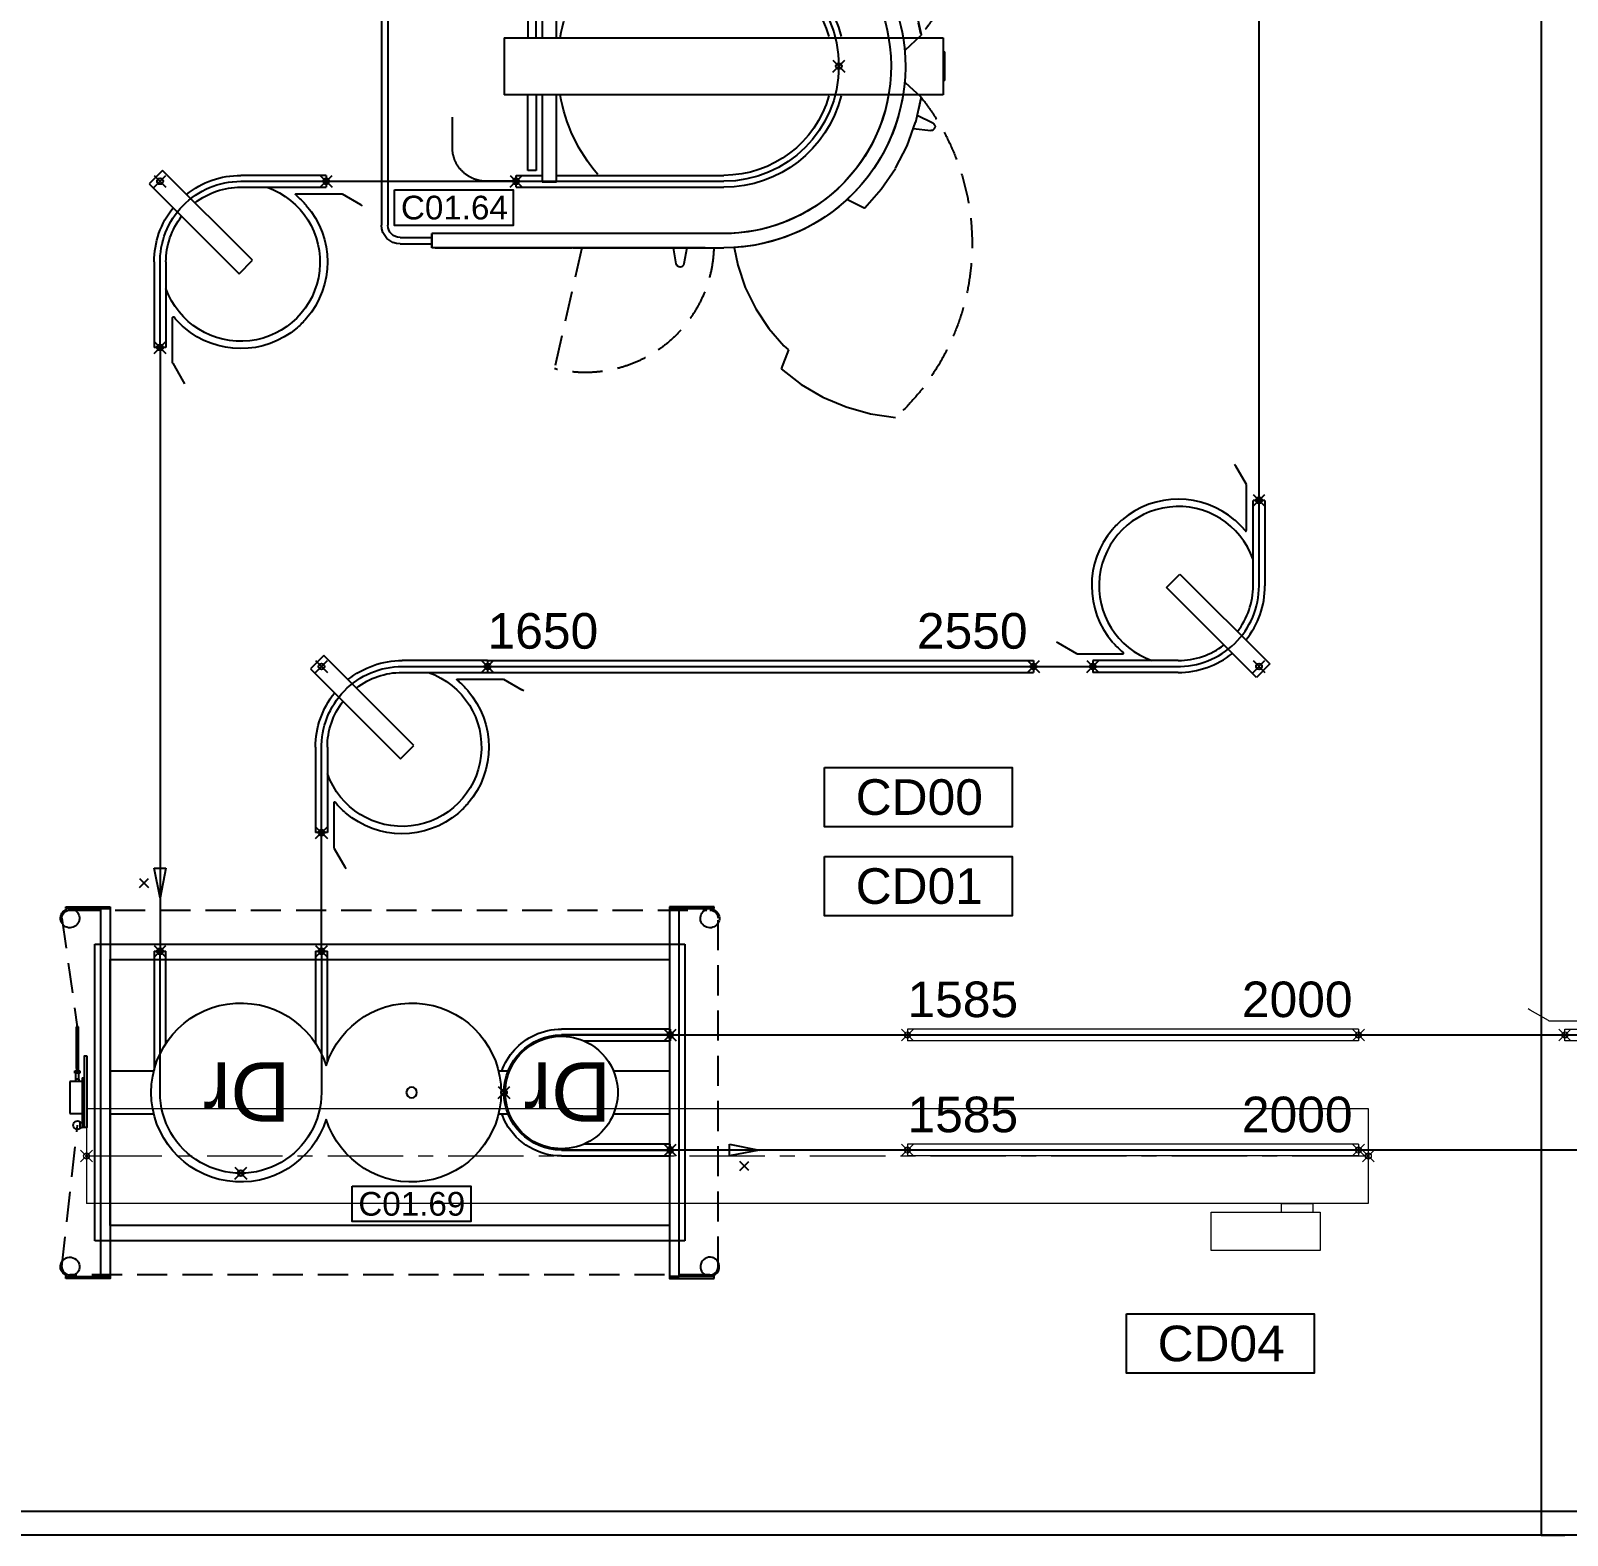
# Model space of a CAD drawing. Extents: x -3873 to 164127, y 7129 to 96529.
# Drawn here: x 62653 to 69127, y 38980 to 45319 of the extents above; entities that cross this region are included whole.
import ezdxf
from ezdxf.enums import TextEntityAlignment as Align

# ---------------------------------------------------------------- set-up
doc = ezdxf.new("R2010")
doc.units = 0
doc.header["$PDMODE"] = 35
doc.header["$PDSIZE"] = 25
doc.linetypes.add('CENTER', pattern=[50.8, 31.75, -6.35, 6.35, -6.35])
doc.linetypes.add('HIDDEN', pattern=[9.525, 6.35, -3.175])
doc.layers.get('0').update_dxf_attribs({"linetype": 'CONTINUOUS'})
for name, color, linetype in [('BUILDING', 2, 'CONTINUOUS'), ('DOORS', 4, 'HIDDEN'), ('KROMEKA', 1, 'CONTINUOUS'), ('LAYOUT', 90, 'CONTINUOUS'), ('LOGISTICS', 3, 'CONTINUOUS'), ('MC_1_2_025', 2, 'CONTINUOUS'), ('POSNR', 4, 'CONTINUOUS')]:
    doc.layers.add(name, color=color, linetype=linetype)
doc.layers.add('LAYOUT Kromeka', color=1, linetype='CONTINUOUS', lineweight=5)
doc.styles.add('015_100', font='arial.ttf', dxfattribs={"height": 150})
doc.styles.add('MEYN_DIM', font='arial.ttf')

# ---------------------------------------------------------------- blocks, each defined once
blk = doc.blocks.new('*U163')
at = {"ltscale": 20}
for p, q in [((-1309.5, 775), (-1309.5, -775)), ((-1269.5, 775), (-1309.5, 775)), ((-1269.5, -775), (-1269.5, 775)), ((1086.5, -775), (1086.5, 775)), ((1086.5, 775), (1126.5, 775)), ((1126.5, 775), (1126.5, -775)), ((-1334.5, 625), (-1334.5, -625)), ((1151.5, 625), (-1334.5, 625)), ((1151.5, -625), (1151.5, 625)), ((-1269.5, 560), (-1269.5, -560)), ((1086.5, 560), (-1269.5, 560)), ((1086.5, -560), (1086.5, 560)), ((631.5, 267.5), (813, 267.5)), ((813, 267.5), (1089, 267.5)), ((1089, 267.5), (1089, 217.5)), ((631.5, 242.5), (1089, 242.5)), ((813, 217.5), (725.6, 217.5)), ((1089, 217.5), (813, 217.5)), ((-1397.5, 127.5), (-1397.5, 147.5)), ((-1397.5, 147.5), (-1388.5, 147.5)), ((-1388.5, -62.5), (-1388.5, 147.5)), ((-1378.5, 147.5), (-1388.5, 147.5)), ((-1440.5, -45.8), (-1440.5, 88.2)), ((-1440.5, 88.2), (-1388.5, 88.2)), ((-1388.5, 127.5), (-1397.5, 127.5)), ((-1269.5, 90), (-1086.1, 90)), ((366.1, 90), (412.3, 90)), ((850.7, 90), (1086.5, 90)), ((-1388.5, -45.8), (-1440.5, -45.8)), ((-1416.7, -56.8), (-1416.7, -45.8)), ((-1400.2, -56.8), (-1416.7, -56.8)), ((-1414.5, -56.8), (-1414.5, -78.8)), ((-1402.5, -56.8), (-1402.5, -78.8)), ((-1400.2, -45.8), (-1400.2, -56.8)), ((-1388.5, -62.5), (-1378.5, -62.5)), ((-1060, 0), (-1060, -595)), ((-380, -595), (-380, 0)), ((-1418.5, -81.8), (-1418.5, -90.7)), ((-1398.5, -81.8), (-1418.5, -81.8)), ((-1418.5, -90.7), (-1398.5, -90.7)), ((-1411.5, -81.8), (-1414.5, -78.8)), ((-1403, -100.8), (-1414, -100.8)), ((-1414, -276.8), (-1414, -100.8)), ((-1412.5, -100.8), (-1412.5, -90.7)), ((-1402.5, -78.8), (-1405.5, -81.8)), ((-1404.5, -100.8), (-1404.5, -90.7)), ((-1403, -100.8), (-1403, -276.8)), ((-1398.5, -90.7), (-1398.5, -81.8)), ((-1086.1, -90), (-1269.5, -90)), ((-1085, -595), (-1085, -94.4)), ((-355, -126.9), (-355, -595)), ((412.3, -90), (366.1, -90)), ((1086.5, -90), (850.7, -90)), ((-1035, -207.1), (-1035, -595)), ((-405, -595), (-405, -207.1)), ((1089, -242.5), (631.5, -242.5)), ((725.6, -217.5), (753, -217.5)), ((753, -217.5), (1089, -217.5)), ((1089, -267.5), (1089, -217.5)), ((-1403, -276.8), (-1414, -276.8)), ((753, -267.5), (631.5, -267.5)), ((1089, -267.5), (753, -267.5)), ((-1269.5, -560), (1086.5, -560)), ((-1334.5, -625), (1151.5, -625)), ((-1085, -595), (-1035, -595)), ((-405, -595), (-355, -595)), ((-1457, -775), (-1457, -783)), ((-1269.5, -775), (-1457, -775)), ((-1309.5, -775), (-1269.5, -775)), ((-1269.5, -783), (-1269.5, -775)), ((1086.5, -783), (1086.5, -775)), ((1086.5, -775), (1274, -775)), ((1126.5, -775), (1086.5, -775)), ((1274, -775), (1274, -783)), ((-1457, -783), (-1269.5, -783)), ((1274, -783), (1086.5, -783))]:
    blk.add_line(p, q, dxfattribs=at)
at = {"color": 4, "linetype": 'HIDDEN', "ltscale": 20}
for p, q in [((1291, 734), (1291, -734)), ((-1439.5, -768.5), (1244, -768.5))]:
    blk.add_line(p, q, dxfattribs=at)
at = {"color": 5, "ltscale": 20}
for p, q in [((1382.7, 328.7), (1420.2, 291.2)), ((1420.2, 328.7), (1382.7, 291.2)), ((1464, 242.5), (1339, 267.5)), ((1339, 267.5), (1339, 217.5)), ((1339, 217.5), (1464, 242.5)), ((-1060, -820), (-1085, -945)), ((-1035, -945), (-1060, -820)), ((-1146.2, -901.2), (-1108.7, -863.7)), ((-1146.2, -863.7), (-1108.7, -901.2)), ((-1085, -945), (-1035, -945))]:
    blk.add_line(p, q, dxfattribs=at)
at = {"ltscale": 20}
for points in [[(-1457, 783), (-1457, 775), (-1269.5, 775), (-1269.5, 783), (-1457, 783)], [(1274, 783), (1274, 775), (1086.5, 775), (1086.5, 783), (1274, 783)], [(-1368.5, -155), (-1368.5, 147.5), (-1378.5, 147.5), (-1378.5, -155), (-1368.5, -155)]]:
    blk.add_lwpolyline(points, dxfattribs=at)
for points in [[(-1452, 772, 0.595577), (-1464.5, 702.8)], [(-1449.7, 695.3, 0.97026), (-1427, 772)], [(1266.7, 695.3, -0.970262), (1244, 772)], [(1269, 772, -0.595576), (1281.5, 702.8)], [(-1464.5, 702.8, 0.007284), (-1463.6, 702.1)], [(-1463.6, 702.1, 0.082228), (-1452, 696)], [(-1452, 696, 0.015092), (-1449.7, 695.3)], [(1269, 696, -0.015091), (1266.7, 695.3)], [(1280.6, 702.1, -0.082229), (1269, 696)], [(1281.5, 702.8, -0.007283), (1280.6, 702.1)], [(-1427, -772, 3.945277), (-1464.5, -765.2)], [(-1464.5, -765.2, 0.007284), (-1463.6, -765.9)], [(-1463.6, -765.9, 0.082228), (-1452, -772)]]:
    blk.add_lwpolyline(points, format="xyb", dxfattribs=at)
at = {"color": 4, "ltscale": 20}
for points in [[(-1474, 734, -0.414217), (-1439.5, 768.5)], [(1256.5, 768.5, -0.414217), (1291, 734)], [(-1474, -734, 0.414216), (-1439.5, -768.5)]]:
    blk.add_lwpolyline(points, format="xyb", dxfattribs=at)
at = {"color": 4, "linetype": 'HIDDEN', "ltscale": 20}
for points in [[(-1474, 734), (-1407.5, 137.5)], [(1256.5, 768.5), (-1439.5, 768.5)], [(-1474, -734), (-1408.5, -276.8)]]:
    blk.add_lwpolyline(points, dxfattribs=at)
at = {"ltscale": 20}
blk.add_circle((0, 0), 22.5, dxfattribs=at)
for centre, radius, start, end in [((-720, 0), 377, 17.27175, 342.7282), ((-720, 0), 340, 359.99997, 180.00003), ((0, 0), 377, 197.2718, 162.72825), ((631.5, 0), 267.5, 90.00002, 150.79711), ((631.5, 0), 242.5, 90, 270), ((631.5, 0), 237, 22.31796, 202.31802), ((-1407.5, 137.5), 18, 33.74875, 326.25168), ((631.5, 0), 267.5, 150.79711, 160.3394), ((631.5, 0), 237, 300.84104, 22.31796), ((631.5, 0), 267.5, 199.66067, 244.89368), ((631.5, 0), 237, 202.31802, 241.3862), ((631.5, 0), 237, 241.3862, 300.84104), ((631.5, 0), 267.5, 244.89368, 269.99998), ((1256.5, -734), 40, 308.68224, 251.79018), ((1256.5, -734), 40, 288.20977, 307.01296), ((1256.5, -734), 40, 307.0124, 308.68151)]:
    blk.add_arc(centre, radius, start, end, dxfattribs=at)
at = {"color": 4, "ltscale": 20}
blk.add_arc((1256.5, -734), 34.5, 269.99976, 0.00024, dxfattribs=at)
at = {"color": 5, "ltscale": 20}
for p in [(-720, 340), (1089, 242.5), (389, 0), (1089, -242.5), (-1060, -595), (-380, -595)]:
    blk.add_point(p, dxfattribs=at)
at = {"layer": 'POSNR', "color": 4, "linetype": 'Continuous'}
blk.add_lwpolyline([(-251.2, 394), (248.8, 394), (248.8, 544), (-251.2, 544)], close=True, dxfattribs=at)
at = {"color": 3, "ltscale": 20, "style": '015_100', "flags": 8}
for tag, p in [('DR1', (-910.9, -126.9)), ('DR2', (440.6, -126.9))]:
    blk.add_attdef(tag, p, '', height=250, dxfattribs=at)
at = {"layer": 'POSNR', "color": 4, "linetype": 'Continuous', "style": '015_100', "flags": 8}
blk.add_attdef('C01.69', text='', height=100, dxfattribs=at).set_placement((0.6, 469), align=Align.MIDDLE)
blk = doc.blocks.new('evisceration_io_birdwash_ECP_20d')
for p, q in [((674.8, 1317.9), (662.8, 1250)), ((719.2, 1250), (707.2, 1317.9)), ((-488.5, 1233.5), (-355, 1233.5)), ((-488.5, 1206.6), (-355, 1206.6)), ((-567, -185), (-567, 1155)), ((-540.1, -185), (-540.1, 1155)), ((1463.7, 1082.4), (1393.7, 1047.3)), ((1469.2, 1081.4), (1538.2, 1003.7)), ((1538.8, 1003), (1598.4, 915.9)), ((1598.8, 915.1), (1647, 821.1)), ((1647.3, 820.3), (1683.2, 721)), ((1673.5, 748), (1746.8, 756)), ((1683.5, 720.2), (1706.3, 618.3)), ((1755.9, 724.8), (1689.7, 692.2)), ((1705.7, 620.9), (1695.4, 666.8)), ((1696.4, 663.8), (1698.4, 654.9)), ((1638.8, 553.1), (1704.9, 613.9)), ((1705.7, 620.9), (1705.8, 620.6)), ((1638.8, 416.9), (1704.9, 356.1)), ((1683.5, 249.8), (1706.3, 351.7)), ((1705.7, 349.1), (1695.4, 303.2)), ((1705.7, 349.1), (1705.8, 349.4)), ((1755.9, 245.2), (1689.7, 277.8)), ((1696.4, 306.2), (1698.4, 315.1)), ((1647.3, 149.7), (1683.2, 249)), ((1673.5, 222), (1746.8, 214)), ((1598.8, 54.9), (1647, 148.9)), ((1538.8, -33), (1598.4, 54.1)), ((1469.2, -111.4), (1538.2, -33.7)), ((1463.7, -112.4), (1393.7, -77.3)), ((-355, -236.5), (-488.5, -236.5)), ((-355, -263.4), (-488.5, -263.4)), ((674.8, -347.9), (662.8, -280)), ((719.2, -280), (707.2, -347.9))]:
    blk.add_line(p, q)
at = {"ltscale": 20}
for p, q in [((-355, 1250.2), (-355, 1189.9)), ((797, 1250.2), (-355, 1250.2)), ((-340.4, 1250), (-355, 1250)), ((-355, 1190), (-355, 1250)), ((-355, 1246.3), (-355, 1193.8)), ((-340.4, 1250), (237, 1250)), ((240, 1250), (875, 1250)), ((860.4, 1189.9), (-355, 1189.9)), ((0, 995), (875, 995)), ((0, 995), (0, 945)), ((170, 973), (110, 973)), ((110, 605), (110, 973)), ((170, 973), (170, 605)), ((-243.9, 906.8), (-245.3, 904.7)), ((-242.5, 908.8), (-243.9, 906.8)), ((-241.1, 910.9), (-242.5, 908.8)), ((-239.6, 912.9), (-241.1, 910.9)), ((-238, 914.9), (-239.6, 912.9)), ((-236.5, 916.8), (-238, 914.9)), ((-234.9, 918.8), (-236.5, 916.8)), ((-233.3, 920.7), (-234.9, 918.8)), ((-231.6, 922.5), (-233.3, 920.7)), ((-229.9, 924.4), (-231.6, 922.5)), ((-228.2, 926.2), (-229.9, 924.4)), ((-226.4, 928), (-228.2, 926.2)), ((-224.6, 929.7), (-226.4, 928)), ((-222.8, 931.5), (-224.6, 929.7)), ((-221, 933.2), (-222.8, 931.5)), ((-219.1, 934.8), (-221, 933.2)), ((-217.2, 936.4), (-219.1, 934.8)), ((-215.3, 938), (-217.2, 936.4)), ((-213.3, 939.6), (-215.3, 938)), ((-211.3, 941.1), (-213.3, 939.6)), ((-209.3, 942.6), (-211.3, 941.1)), ((-207.3, 944.1), (-209.3, 942.6)), ((-205.2, 945.5), (-207.3, 944.1)), ((-203.1, 946.9), (-205.2, 945.5)), ((-201, 948.2), (-203.1, 946.9)), ((-198.9, 949.5), (-201, 948.2)), ((-196.7, 950.8), (-198.9, 949.5)), ((-194.5, 952), (-196.7, 950.8)), ((-192.3, 953.2), (-194.5, 952)), ((-190.1, 954.4), (-192.3, 953.2)), ((-187.9, 955.5), (-190.1, 954.4)), ((-185.6, 956.6), (-187.9, 955.5)), ((-183.3, 957.6), (-185.6, 956.6)), ((-181, 958.6), (-183.3, 957.6)), ((-178.7, 959.6), (-181, 958.6)), ((-176.4, 960.5), (-178.7, 959.6)), ((-174.1, 961.3), (-176.4, 960.5)), ((-171.7, 962.2), (-174.1, 961.3)), ((-169.3, 963), (-171.7, 962.2)), ((-166.9, 963.7), (-169.3, 963)), ((-164.5, 964.4), (-166.9, 963.7)), ((-162.1, 965.1), (-164.5, 964.4)), ((-159.7, 965.7), (-162.1, 965.1)), ((-157.3, 966.3), (-159.7, 965.7)), ((-154.8, 966.9), (-157.3, 966.3)), ((-152.4, 967.4), (-154.8, 966.9)), ((-149.9, 967.8), (-152.4, 967.4)), ((-147.4, 968.2), (-149.9, 967.8)), ((-145, 968.6), (-147.4, 968.2)), ((-142.5, 968.9), (-145, 968.6)), ((-140, 969.2), (-142.5, 968.9)), ((-137.5, 969.5), (-140, 969.2)), ((-135, 969.7), (-137.5, 969.5)), ((-132.5, 969.8), (-135, 969.7)), ((-130, 969.9), (-132.5, 969.8)), ((-127.5, 970), (-130, 969.9)), ((-125, 970), (-127.5, 970)), ((0, 970), (-125, 970)), ((0, 970), (875, 970)), ((0, 945), (110, 945)), ((50, 925), (50, 605)), ((85, 925), (50, 925)), ((85, 605), (85, 925)), ((170, 945), (875, 945)), ((-267.4, 844), (-267.7, 841.5)), ((-267.1, 846.5), (-267.4, 844)), ((-266.7, 849), (-267.1, 846.5)), ((-266.3, 851.5), (-266.7, 849)), ((-265.8, 853.9), (-266.3, 851.5)), ((-265.3, 856.4), (-265.8, 853.9)), ((-264.8, 858.8), (-265.3, 856.4)), ((-264.2, 861.3), (-264.8, 858.8)), ((-263.6, 863.7), (-264.2, 861.3)), ((-262.9, 866.1), (-263.6, 863.7)), ((-262.2, 868.5), (-262.9, 866.1)), ((-261.4, 870.9), (-262.2, 868.5)), ((-260.6, 873.3), (-261.4, 870.9)), ((-259.8, 875.6), (-260.6, 873.3)), ((-258.9, 878), (-259.8, 875.6)), ((-258, 880.3), (-258.9, 878)), ((-257, 882.6), (-258, 880.3)), ((-256, 884.9), (-257, 882.6)), ((-255, 887.2), (-256, 884.9)), ((-253.9, 889.4), (-255, 887.2)), ((-252.8, 891.7), (-253.9, 889.4)), ((-251.7, 893.9), (-252.8, 891.7)), ((-250.5, 896.1), (-251.7, 893.9)), ((-249.2, 898.3), (-250.5, 896.1)), ((-248, 900.4), (-249.2, 898.3)), ((-246.7, 902.6), (-248, 900.4)), ((-245.3, 904.7), (-246.7, 902.6)), ((-268.3, 834.1), (-268.4, 831.6)), ((-268.4, 831.6), (-268.4, 829.1)), ((-268.4, 829.1), (-268.4, 826.5)), ((-268.4, 826.5), (-268.4, 699.5)), ((-268.1, 836.6), (-268.3, 834.1)), ((-267.9, 839.1), (-268.1, 836.6)), ((-267.7, 841.5), (-267.9, 839.1)), ((1800, 605), (-50, 605)), ((-50, 365), (-50, 605)), ((1800, 365), (1800, 605)), ((1806, 545), (1800, 545)), ((1806, 545), (1806, 425)), ((1800, 425), (1806, 425)), ((-50, 365), (1800, 365)), ((50, 45), (50, 365)), ((85, 365), (85, 45)), ((110, -3), (110, 365)), ((170, 365), (170, -3)), ((-268.4, 143.5), (-268.4, 270.5)), ((-268.4, 140.9), (-268.4, 143.5)), ((-268.4, 138.4), (-268.4, 140.9)), ((-268.3, 135.9), (-268.4, 138.4)), ((-268.1, 133.4), (-268.3, 135.9)), ((-267.9, 130.9), (-268.1, 133.4)), ((-267.7, 128.5), (-267.9, 130.9)), ((-267.4, 126), (-267.7, 128.5)), ((-267.1, 123.5), (-267.4, 126)), ((-266.7, 121), (-267.1, 123.5)), ((-266.3, 118.5), (-266.7, 121)), ((-265.8, 116.1), (-266.3, 118.5)), ((-265.3, 113.6), (-265.8, 116.1)), ((-264.8, 111.2), (-265.3, 113.6)), ((-264.2, 108.7), (-264.8, 111.2)), ((-263.6, 106.3), (-264.2, 108.7)), ((-262.9, 103.9), (-263.6, 106.3)), ((-262.2, 101.5), (-262.9, 103.9)), ((-261.4, 99.1), (-262.2, 101.5)), ((-260.6, 96.7), (-261.4, 99.1)), ((-259.8, 94.4), (-260.6, 96.7)), ((-258.9, 92), (-259.8, 94.4)), ((-258, 89.7), (-258.9, 92)), ((-257, 87.4), (-258, 89.7)), ((-256, 85.1), (-257, 87.4)), ((-255, 82.8), (-256, 85.1)), ((-253.9, 80.6), (-255, 82.8)), ((-252.8, 78.3), (-253.9, 80.6)), ((-251.7, 76.1), (-252.8, 78.3)), ((-250.5, 73.9), (-251.7, 76.1)), ((-249.2, 71.7), (-250.5, 73.9)), ((-248, 69.6), (-249.2, 71.7)), ((-246.7, 67.4), (-248, 69.6)), ((-245.3, 65.3), (-246.7, 67.4)), ((-243.9, 63.2), (-245.3, 65.3)), ((-242.5, 61.2), (-243.9, 63.2)), ((-241.1, 59.1), (-242.5, 61.2)), ((-239.6, 57.1), (-241.1, 59.1)), ((-238, 55.1), (-239.6, 57.1)), ((-236.5, 53.2), (-238, 55.1)), ((-234.9, 51.2), (-236.5, 53.2)), ((-233.3, 49.3), (-234.9, 51.2)), ((-231.6, 47.5), (-233.3, 49.3)), ((-229.9, 45.6), (-231.6, 47.5)), ((-228.2, 43.8), (-229.9, 45.6)), ((-226.4, 42), (-228.2, 43.8)), ((-224.6, 40.3), (-226.4, 42)), ((-222.8, 38.5), (-224.6, 40.3)), ((-221, 36.8), (-222.8, 38.5)), ((-219.1, 35.2), (-221, 36.8)), ((-217.2, 33.6), (-219.1, 35.2)), ((-215.3, 32), (-217.2, 33.6)), ((-213.3, 30.4), (-215.3, 32)), ((-211.3, 28.9), (-213.3, 30.4)), ((-209.3, 27.4), (-211.3, 28.9)), ((-207.3, 25.9), (-209.3, 27.4)), ((-205.2, 24.5), (-207.3, 25.9)), ((-203.1, 23.1), (-205.2, 24.5)), ((-201, 21.8), (-203.1, 23.1)), ((-198.9, 20.5), (-201, 21.8)), ((-196.7, 19.2), (-198.9, 20.5)), ((-194.5, 18), (-196.7, 19.2)), ((-192.3, 16.8), (-194.5, 18)), ((-190.1, 15.6), (-192.3, 16.8)), ((-187.9, 14.5), (-190.1, 15.6)), ((-185.6, 13.4), (-187.9, 14.5)), ((-183.3, 12.4), (-185.6, 13.4)), ((-181, 11.4), (-183.3, 12.4)), ((-178.7, 10.4), (-181, 11.4)), ((-176.4, 9.5), (-178.7, 10.4)), ((-174.1, 8.7), (-176.4, 9.5)), ((-171.7, 7.8), (-174.1, 8.7)), ((-169.3, 7), (-171.7, 7.8)), ((-166.9, 6.3), (-169.3, 7)), ((-164.5, 5.6), (-166.9, 6.3)), ((-162.1, 4.9), (-164.5, 5.6)), ((-159.7, 4.3), (-162.1, 4.9)), ((-157.3, 3.7), (-159.7, 4.3)), ((-154.8, 3.1), (-157.3, 3.7)), ((-152.4, 2.6), (-154.8, 3.1)), ((-149.9, 2.2), (-152.4, 2.6)), ((-147.4, 1.8), (-149.9, 2.2)), ((-145, 1.4), (-147.4, 1.8)), ((-142.5, 1.1), (-145, 1.4)), ((-140, 0.8), (-142.5, 1.1)), ((-137.5, 0.5), (-140, 0.8)), ((-135, 0.3), (-137.5, 0.5)), ((-132.5, 0.2), (-135, 0.3)), ((-130, 0.1), (-132.5, 0.2)), ((-127.5, 0), (-130, 0.1)), ((-125, 0), (-127.5, 0)), ((0, 0), (-125, 0)), ((110, 25), (0, 25)), ((0, 25), (0, -25)), ((85, 45), (50, 45)), ((905.1, 26), (170, 25)), ((875, 0), (0, 0)), ((905.1, -24.1), (0, -25)), ((170, -3), (110, -3)), ((-355, -280.1), (-355, -219.8)), ((-355, -280), (-355, -220)), ((875, -220), (-355, -220)), ((-355, -223.7), (-355, -276.2)), ((875, -280.1), (-355, -280.1))]:
    blk.add_line(p, q, dxfattribs=at)
at = {"color": 5, "linetype": 'Continuous', "ltscale": 20}
for p, q in [((-356.2, 86.2), (-318.8, 48.7)), ((-318.8, 86.2), (-356.2, 48.7)), ((-275, 0), (-400, 25)), ((-400, 25), (-400, -25)), ((-400, -25), (-275, 0))]:
    blk.add_line(p, q, dxfattribs=at)
for centre, radius, start, end in [((691, 1315), 16.5, 10, 170), ((-488.5, 1155), 78.5, 90.00001, 180), ((-488.5, 1155), 51.6, 90.00001, 180), ((1465.7, 1078.3), 4.65, 41.625, 116.625), ((1748.6, 739.6), 16.5, 296.25, 96.25), ((1701.7, 617.3), 4.65, 312.625, 12.625), ((1701.7, 352.7), 4.65, 347.375, 47.375), ((1748.6, 230.4), 16.5, 263.75, 63.75), ((1465.7, -108.3), 4.65, 243.375, 318.375), ((-488.5, -185), 78.5, 180, 270.00001), ((-488.5, -185), 51.6, 180, 270.00001), ((691, -345), 16.5, 189.99998, 349.99998)]:
    blk.add_arc(centre, radius, start, end)
at = {"ltscale": 20}
for radius, start, end in [(765, 350.97513, 90), (765, 37.50313, 90), (705, 350.19978, 91.1826), (705, 9.80022, 90), (510, 14.18762, 90), (700, 139.2913, 170.12913), (485, 270, 89.99999), (460, 15.76777, 90), (765, 9.02487, 37.50313), (700, 189.8709, 220.70882), (705, 270, 350.19978), (510, 273.38912, 345.81236), (460, 273.75802, 344.23221), (765, 322.49687, 350.97513), (765, 270, 322.49687)]:
    blk.add_arc((875, 485), radius, start, end, dxfattribs=at)
at = {"color": 5, "linetype": 'Continuous', "ltscale": 20}
for p in [(0, 970), (1360, 485), (0, 0)]:
    blk.add_point(p, dxfattribs=at)
at = {"layer": 'DOORS', "color": 4, "linetype": 'HIDDEN', "ltscale": 20}
for points in [[(918.9, 1248.7), (933.8, 1323.6), (965.7, 1417.8), (1009.7, 1507.3), (1065.1, 1590.3), (1128.6, 1663.5), (1148.2, 1680.7), (1116.6, 1759.5), (1201, 1825.5), (1293, 1879.2), (1391, 1920.8), (1493.2, 1949.6), (1599, 1965.4)], [(276.8, 1250), (162, 1759.7)], [(276.8, -280), (162, -789.7)], [(918.9, -278.7), (933.8, -353.6), (965.7, -447.8), (1009.7, -537.3), (1065.1, -620.3), (1128.6, -693.5), (1148.2, -710.7), (1116.6, -789.5), (1201, -855.5), (1293, -909.2), (1391, -950.8), (1493.2, -979.6), (1599, -995.4)]]:
    blk.add_lwpolyline(points, dxfattribs=at)
for centre, radius, start, end in [((928, 1233.1), 993.2, 320.77205, 47.50422), ((292.5, 1235), 540.7, 1.60546, 103.96955), ((928, -263.1), 993.2, 312.49578, 39.22795), ((292.5, -265), 540.7, 256.03045, 358.39454)]:
    blk.add_arc(centre, radius, start, end, dxfattribs=at)
at = {"layer": 'POSNR', "color": 4, "linetype": 'Continuous'}
blk.add_lwpolyline([(-511.7, 1005.7), (-11.7, 1005.7), (-11.7, 1155.7), (-511.7, 1155.7)], close=True, dxfattribs=at)
at = {"layer": 'POSNR', "color": 4, "linetype": 'Continuous', "style": '015_100', "flags": 8}
blk.add_attdef('C01.64', text='', height=100, dxfattribs=at).set_placement((-259.9, 1080.7), align=Align.MIDDLE)
blk = doc.blocks.new('general_wheeld_90_680b')
at = {"ltscale": 10}
for p, q in [((53.4, 766.9), (98, 844.2)), ((98, 844.2), (103, 852.9)), ((53, 765.5), (53, 573.3)), ((25, 700), (-25, 700)), ((-25, 340), (-25, 700)), ((25, 340), (25, 700)), ((99.7, 614.7), (100.5, 615.4)), ((100.5, 615.4), (101.5, 616.3)), ((577.2, 617.5), (577.9, 616.8)), ((578.6, 616.2), (577.9, 616.8)), ((65, 580), (57.6, 571.6)), ((65.7, 580.8), (65, 580)), ((616.2, 578.6), (616.8, 577.9)), ((616.8, 577.9), (617.5, 577.2)), ((-46, 10.6), (332.9, 389.5)), ((332.9, 389.5), (389.5, 332.9)), ((389.5, 332.9), (10.6, -46)), ((571.6, 57.6), (580, 65)), ((580.8, 65.7), (580, 65)), ((614.7, 99.7), (615.4, 100.5)), ((616.3, 101.5), (615.4, 100.5)), ((766.9, 53.4), (844.2, 98)), ((852.9, 103), (844.2, 98)), ((10.6, -46), (-46, 10.6)), ((340, 25), (700, 25)), ((573.3, 53), (765.5, 53)), ((700, -25), (700, 25)), ((700, -25), (340, -25))]:
    blk.add_line(p, q, dxfattribs=at)
blk.add_lwpolyline([(0, 700), (0.1, 348, 0.421122), (340, 0), (700, 0)], format="xyb", dxfattribs=at)
for centre, radius, start, end in [((55.6, 765.5), 2.65, 149.99894, 179.99878), ((340, 340), 334, 289.4394, 160.56062), ((340, 340), 365, 49.47833, 130.79493), ((340, 340), 365, 131.175, 138.73049), ((340, 340), 365, 40.82875, 49.17124), ((55.6, 573.3), 2.65, 180.00206, 318.8858), ((340, 340), 365, 319.20506, 40.52169), ((340, 340), 365, 180, 218.70838), ((340, 340), 315, 180, 217.70466), ((340, 340), 315, 232.29536, 270), ((340, 340), 365, 311.26951, 318.825), ((340, 340), 365, 231.29163, 270), ((573.3, 55.6), 2.65, 131.11396, 270.00038), ((765.5, 55.6), 2.65, 269.99985, 300.00196)]:
    blk.add_arc(centre, radius, start, end, dxfattribs=at)
at = {"color": 5, "ltscale": 10}
for p in [(0, 700), (0, 0), (700, 0)]:
    blk.add_point(p, dxfattribs=at)
blk = doc.blocks.new('updown_850_850_900_2300')
at = {"linetype": 'Continuous', "ltscale": 20}
for p, q in [((0, 25), (0, -25)), ((0, 25), (2300, 25)), ((2300, 25), (2300, -25)), ((0, -25), (2300, -25))]:
    blk.add_line(p, q, dxfattribs=at)
at = {"color": 5, "linetype": 'Continuous', "ltscale": 20}
for p in [(0, 0), (2300, 0)]:
    blk.add_point(p, dxfattribs=at)
at = {"color": 4, "linetype": 'Continuous', "ltscale": 20, "style": 'MEYN_DIM', "flags": 4}
blk.add_attdef('000', text='', height=150, dxfattribs=at).set_placement((0, 225), align=Align.TOP_LEFT)
blk.add_attdef('000', text='', height=150, dxfattribs=at).set_placement((2275, 225), align=Align.TOP_RIGHT)
at = {"color": 3, "linetype": 'Continuous', "ltscale": 20, "style": '015_100', "flags": 9}
blk.add_attdef('BLOCK', (-1081.7, 0), '', height=150, dxfattribs=at)
blk = doc.blocks.new('general_wheeld_90_388b')
at = {"ltscale": 10}
for p, q in [((105.1, 645.8), (110.1, 654.5)), ((60.5, 568.5), (105.1, 645.8)), ((60.1, 567.2), (60.1, 374.1)), ((-25, 194), (-25, 500)), ((-25, 500), (25, 500)), ((25, 500), (25, 192.8)), ((115.7, 398.5), (116.7, 398.9)), ((116.7, 398.9), (117.6, 399.3)), ((60.1, 374.1), (60.1, 372.9)), ((72.1, 375.9), (64.2, 370.7)), ((72.9, 376.5), (72.1, 375.9)), ((327.4, 367.7), (328.1, 367.1)), ((328.9, 366.5), (328.1, 367.1)), ((366.5, 328.9), (367.1, 328.1)), ((367.1, 328.1), (367.7, 327.4)), ((-43.2, 2.1), (188.3, 233.6)), ((188.3, 233.6), (233.6, 188.3)), ((233.6, 188.3), (2.1, -43.2)), ((378.7, 151.2), (377.5, 151.6)), ((370.7, 64.2), (375.9, 72.1)), ((376.5, 72.9), (375.9, 72.1)), ((398.5, 115.7), (398.9, 116.7)), ((399.3, 117.7), (398.9, 116.7)), ((568.5, 60.5), (645.8, 105.1)), ((654.5, 110.1), (645.8, 105.1)), ((2.1, -43.2), (-43.2, 2.1)), ((14.1, 14.1), (-14.1, -14.1)), ((-9.8, 9.8), (9.8, -9.8)), ((500, 25), (195.2, 25)), ((291, 32.6), (291.8, 31.5)), ((372.9, 60.1), (374.1, 60.1)), ((374.1, 60.1), (567.2, 60.1)), ((500, -25), (500, 25)), ((194, -25), (500, -25))]:
    blk.add_line(p, q, dxfattribs=at)
blk.add_lwpolyline([(0, 500), (0, 194, 0.414214), (194, 0), (500, 0)], format="xyb", dxfattribs=at)
for centre, radius, start, end in [((62.7, 567.2), 2.65, 149.99944, 179.99942), ((194, 194), 219, 110.94402, 123.55961), ((194, 194), 219, 52.4767, 110.39883), ((194, 194), 189.6, 296.95658, 153.04349), ((62.7, 372.9), 2.65, 179.9993, 303.82178), ((194, 194), 219, 38.03515, 51.96486), ((194, 194), 219, 339.60117, 37.5233), ((194, 194), 219, 179.99999, 216.59795), ((194, 194), 169, 180.41892, 214.08553), ((194, 194), 219, 326.44039, 339.05598), ((194, 194), 219, 233.40208, 269.98423), ((194, 194), 169, 235.91453, 270.42111), ((372.9, 62.7), 2.65, 146.17809, 270.00021), ((567.2, 62.7), 2.65, 269.99985, 300.00085)]:
    blk.add_arc(centre, radius, start, end, dxfattribs=at)
at = {"color": 5, "ltscale": 10}
for p in [(0, 500), (0, 0), (500, 0)]:
    blk.add_point(p, dxfattribs=at)
blk = doc.blocks.new('updown_850_2000_500_1900')
at = {"linetype": 'Continuous', "ltscale": 20}
for p, q in [((0, 25), (0, -25)), ((1900, 25), (0, 25)), ((1900, 25), (1900, -25)), ((1900, -25), (0, -25))]:
    blk.add_line(p, q, dxfattribs=at)
at = {"color": 5, "linetype": 'Continuous', "ltscale": 20}
for p in [(0, 0), (1900, 0)]:
    blk.add_point(p, dxfattribs=at)
at = {"color": 4, "linetype": 'Continuous', "ltscale": 20, "style": 'MEYN_DIM', "flags": 4}
blk.add_attdef('000', text='', height=150, dxfattribs=at).set_placement((0, 225), align=Align.TOP_LEFT)
blk.add_attdef('000', text='', height=150, dxfattribs=at).set_placement((1875, 225), align=Align.TOP_RIGHT)
at = {"color": 3, "linetype": 'Continuous', "ltscale": 20, "style": '015_100', "flags": 9}
blk.add_attdef('BLOCK', (-1380, 0), '', height=150, dxfattribs=at)
blk = doc.blocks.new('_KROMEKA_POSNR')
at = {"layer": 'KROMEKA', "linetype": 'Continuous'}
blk.add_lwpolyline([(-3.992, -1.25), (3.912, -1.25), (3.912, 1.25), (-3.992, 1.25)], close=True, dxfattribs=at)
at = {"layer": 'KROMEKA', "linetype": 'Continuous', "style": '015_100'}
blk.add_attdef('POSNR', text='', height=1.5, dxfattribs=at).set_placement((0, 0), align=Align.MIDDLE)
blk = doc.blocks.new('*U396')
at = {"ltscale": 10}
for p, q in [((5934, 136.5), (6066, 136.5)), ((900, -300), (900, 100)), ((6300, 100), (900, 100)), ((6300, -300), (6300, 100)), ((900, -300), (6300, -300))]:
    blk.add_line(p, q, dxfattribs=at)
blk.add_lwpolyline([(6097.5, 136.5), (6097.5, 298.5), (5638.5, 298.5), (5638.5, 136.5), (5934, 136.5), (5934, 100), (6066, 100), (6066, 136.5), (6097.5, 136.5)], dxfattribs=at)
at = {"color": 4, "linetype": 'CENTER', "ltscale": 10}
blk.add_lwpolyline([(900, -100), (6300, -100)], dxfattribs=at)
at = {"color": 5, "ltscale": 10}
for p in [(900, -100), (6300, -100)]:
    blk.add_point(p, dxfattribs=at)

msp = doc.modelspace()

# ---------------------------------------------------------------- linework, layer by layer
at = {"layer": 'BUILDING', "color": 2, "linetype": 'BYBLOCK'}
for p, q in [((69016.8, 70930), (69016.8, 38980)), ((69216.8, 39080), (45216.8, 39080)), ((69016.8, 38980), (69116.8, 38980))]:
    msp.add_line(p, q, dxfattribs=at)
at = {"layer": 'BUILDING', "color": 2}
for q in [(45216.8, 38980), (69116.8, 38980)]:
    msp.add_line((69216.8, 38980), q, dxfattribs=at)
at = {"layer": 'KROMEKA'}
msp.add_lwpolyline([(69708.6, 40603.1), (64889.6, 40603.1, -1), (64889.6, 41088.1), (69422.8, 41088.1, 0.414214), (69616.8, 41282.1), (69616.8, 70335.2, -0.414213), (69810.8, 70529.2), (86368.8, 70529.2, -1), (86368.8, 70141.2), (84487.5, 70141.3, 0.414222), (84293.5, 69947.3), (84293.5, 65026, -0.999999), (83807.7, 65026), (83807.8, 69947.2, 0.414226), (83613.8, 70141.2), (70401.8, 70141.2, 0.414214), (70207.8, 69947.2), (70207.8, 69642)], format="xyb", dxfattribs=at)
at = {"layer": 'LAYOUT', "color": 2, "ltscale": 20}
for p, q in [((67828.2, 43340.6), (67828.2, 64527)), ((63898.1, 44684.9), (64698.1, 44684.9)), ((63198.1, 43984.9), (63198.1, 41440.6)), ((64578.1, 42640.6), (67128.1, 42640.6)), ((63878.1, 41440.6), (63878.1, 41940.6))]:
    msp.add_line(p, q, dxfattribs=at)
at = {"layer": 'LAYOUT Kromeka', "ltscale": 20}
for p, q in [((65347.1, 41088.1), (69116.8, 41088.1)), ((65347.1, 40603.1), (69708.6, 40603.1))]:
    msp.add_line(p, q, dxfattribs=at)
at = {"layer": 'LOGISTICS', "color": 2}
msp.add_lwpolyline([(57566.8, 66080), (69016.8, 66080), (69016.8, 39080), (57566.8, 39080)], close=True, dxfattribs=at)

# ---------------------------------------------------------------- block references
at = {"layer": 'LAYOUT', "color": 2, "ltscale": 20}
ref = msp.add_blockref('evisceration_io_birdwash_ECP_20d', (64698.1, 45654.9), dxfattribs=dict(at, xscale=-1, rotation=180))
ref.add_attrib('C01.64', 'C01.64', dxfattribs={"layer": 'POSNR', "color": 4, "linetype": 'Continuous', "ltscale": 20, "height": 100, "style": '015_100'}).set_placement((64438.2, 44574.2), align=Align.MIDDLE)
at = {"layer": 'LAYOUT', "color": 2, "ltscale": 20, "xscale": -1, "rotation": 180}
for p in [(63198.1, 44684.9), (63878.1, 42640.6)]:
    msp.add_blockref('general_wheeld_90_680b', p, dxfattribs=at)
at = {"layer": 'LAYOUT', "color": 2, "ltscale": 20, "rotation": 90}
msp.add_blockref('general_wheeld_90_680b', (67828.1, 42640.6), dxfattribs=at)
at = {"layer": 'LAYOUT', "color": 2, "ltscale": 20}
ref = msp.add_blockref('updown_850_850_900_2300', (64578.1, 42640.6), dxfattribs=at)
ref.add_attrib('000', '1650', dxfattribs={"layer": '0', "color": 4, "linetype": 'Continuous', "ltscale": 20, "height": 150, "style": 'MEYN_DIM'}).set_placement((64578.1, 42865.6), align=Align.TOP_LEFT)
ref.add_attrib('000', '2550', dxfattribs={"layer": '0', "color": 4, "linetype": 'Continuous', "ltscale": 20, "height": 150, "style": 'MEYN_DIM'}).set_placement((66853.1, 42865.6), align=Align.TOP_RIGHT)
ref = msp.add_blockref('*U163', (64258.1, 40845.6), dxfattribs=dict(at, xscale=-1, rotation=180))
ref.add_attrib('DR2', 'Dr', (65099, 40972.5), dxfattribs={"layer": '0', "color": 3, "ltscale": 20, "height": 250, "rotation": 180, "style": '015_100'})
ref.add_attrib('DR1', 'Dr', (63747.5, 40972.5), dxfattribs={"layer": '0', "color": 3, "ltscale": 20, "height": 250, "rotation": 180, "style": '015_100'})
ref.add_attrib('C01.69', 'C01.69', dxfattribs={"layer": 'POSNR', "color": 4, "linetype": 'Continuous', "ltscale": 20, "height": 100, "style": '015_100'}).set_placement((64258.8, 40376.6), align=Align.MIDDLE)
at = {"layer": 'LAYOUT Kromeka', "color": 2, "ltscale": 20, "rotation": 90}
msp.add_blockref('general_wheeld_90_388b', (69616.8, 41088.1), dxfattribs=at)
at = {"layer": 'LAYOUT Kromeka', "color": 2, "ltscale": 20}
ref = msp.add_blockref('updown_850_2000_500_1900', (66347.1, 41088.1), dxfattribs=at)
ref.add_attrib('000', '1585', dxfattribs={"layer": '0', "color": 4, "linetype": 'Continuous', "ltscale": 20, "height": 150, "style": 'MEYN_DIM'}).set_placement((66347.1, 41313.1), align=Align.TOP_LEFT)
ref.add_attrib('000', '2000', dxfattribs={"layer": '0', "color": 4, "linetype": 'Continuous', "ltscale": 20, "height": 150, "style": 'MEYN_DIM'}).set_placement((68222.1, 41313.1), align=Align.TOP_RIGHT)
ref = msp.add_blockref('updown_850_2000_500_1900', (66347.1, 40603.1), dxfattribs=at)
ref.add_attrib('000', '1585', dxfattribs={"layer": '0', "color": 4, "linetype": 'Continuous', "ltscale": 20, "height": 150, "style": 'MEYN_DIM'}).set_placement((66347.1, 40828.1), align=Align.TOP_LEFT)
ref.add_attrib('000', '2000', dxfattribs={"layer": '0', "color": 4, "linetype": 'Continuous', "ltscale": 20, "height": 150, "style": 'MEYN_DIM'}).set_placement((68222.1, 40828.1), align=Align.TOP_RIGHT)
at = {"layer": 'LAYOUT Kromeka', "xscale": -1, "rotation": 180}
msp.add_blockref('*U396', (61988.4, 40478.1), dxfattribs=at)
at = {"layer": 'MC_1_2_025', "color": 6, "ltscale": 20}
ref = msp.add_blockref('_KROMEKA_POSNR', (66396.9, 42090.5), dxfattribs=dict(at, xscale=-100, yscale=100, zscale=100, rotation=180))
ref.add_attrib('POSNR', 'CD00', dxfattribs={"layer": 'KROMEKA', "linetype": 'Continuous', "height": 150, "style": '015_100'}).set_placement((66396.9, 42090.5), align=Align.MIDDLE)
ref = msp.add_blockref('_KROMEKA_POSNR', (66396.9, 41715.5), dxfattribs=dict(at, xscale=-100, yscale=100, zscale=100, rotation=180))
ref.add_attrib('POSNR', 'CD01', dxfattribs={"layer": 'KROMEKA', "linetype": 'Continuous', "height": 150, "style": '015_100'}).set_placement((66396.9, 41715.5), align=Align.MIDDLE)
ref = msp.add_blockref('_KROMEKA_POSNR', (67668.8, 39788.2), dxfattribs=dict(at, xscale=-100, yscale=100, zscale=100, rotation=180))
ref.add_attrib('POSNR', 'CD04', dxfattribs={"layer": 'KROMEKA', "linetype": 'Continuous', "height": 150, "style": '015_100'}).set_placement((67668.8, 39788.2), align=Align.MIDDLE)

doc.saveas('drawing.dxf')
